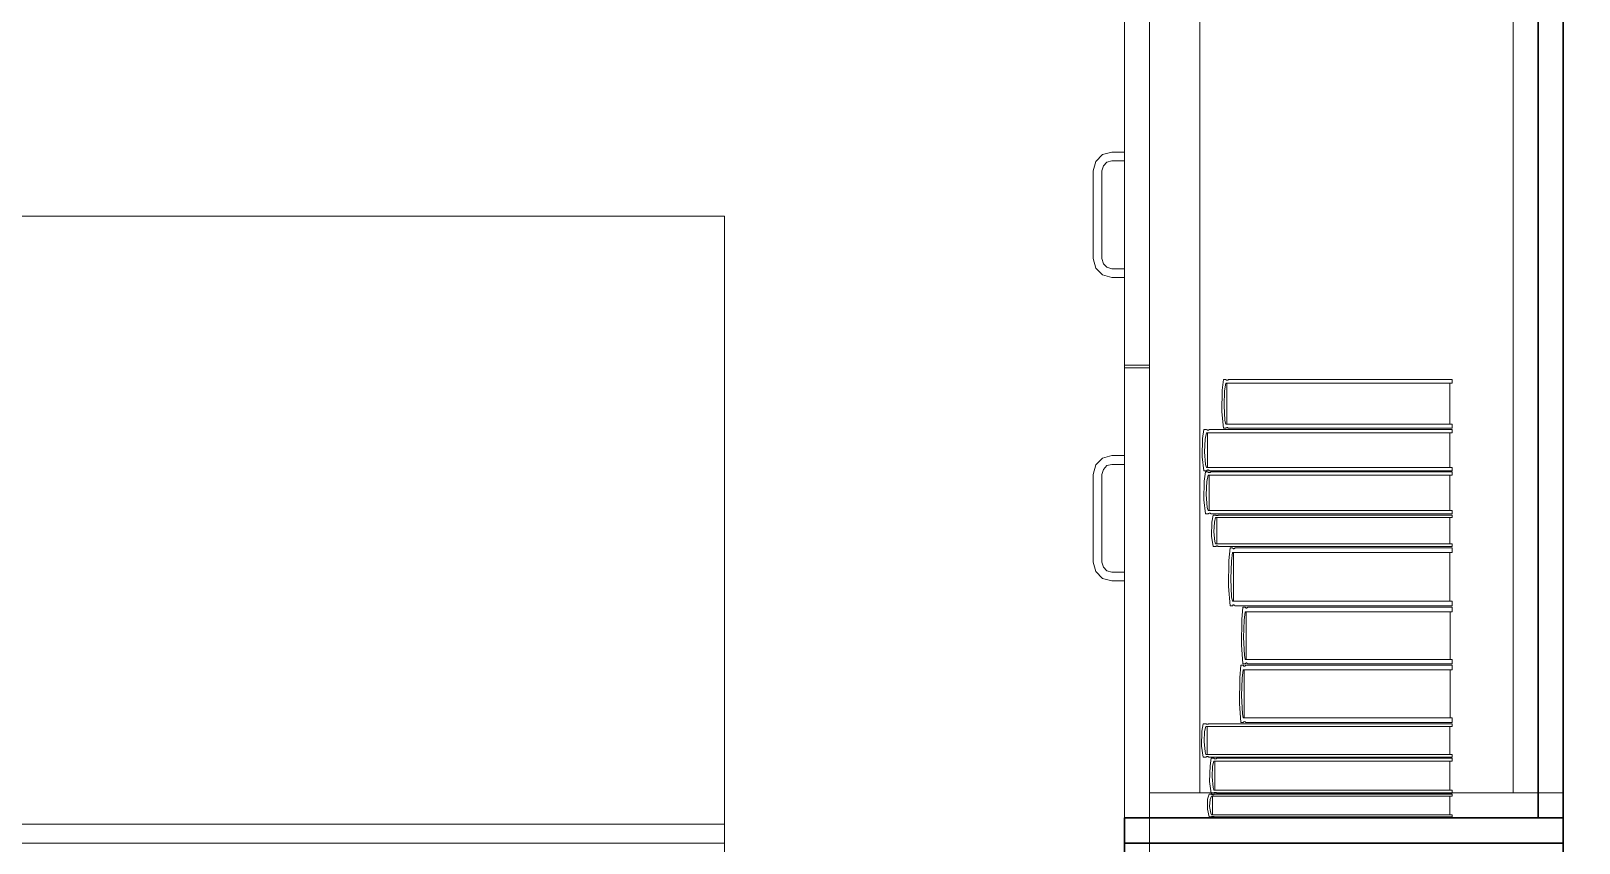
# Model space of a CAD drawing. Header units: inches. Extents: x -19 to 5698, y -728 to 92.
# Drawn here: x 412.223 to 413.458, y 12.412 to 13.06 of the extents above; entities that cross this region are included whole.
import ezdxf

# ---------------------------------------------------------------- set-up
doc = ezdxf.new("R2010")
doc.units = ezdxf.units.IN
doc.header["$MEASUREMENT"] = 0
doc.set_wipeout_variables(frame=1)
doc.linetypes.add('HIDDEN', pattern=[0.375, 0.25, -0.125])
doc.linetypes.add('Wipeout_Contour', pattern=[1, 0, -1])
doc.layers.add('00 conduct tomacorr', color=120, linetype='HIDDEN', lineweight=30)
doc.layers.add('Interior - Mobiliario', color=7, linetype='Continuous')

msp = doc.modelspace()

# ---------------------------------------------------------------- linework, layer by layer
at = {"layer": 'Interior - Mobiliario', "color": 175, "linetype": 'Continuous', "lineweight": 13}
for p, q in [((413.115, 13.8923), (413.115, 12.4323)), ((413.425, 12.4323), (413.425, 13.8923)), ((413.115, 13.8723), (413.115, 12.4523)), ((413.155, 12.4523), (413.155, 13.8723)), ((413.405, 13.8723), (413.405, 12.4523)), ((413.095, 13.1523), (413.095, 12.7933)), ((413.115, 13.1523), (413.115, 12.7933)), ((413.07, 12.9483), (413.0721, 12.9558)), ((413.0721, 12.9558), (413.0775, 12.9613)), ((413.0775, 12.9613), (413.085, 12.9633)), ((413.081, 12.9553), (413.0781, 12.9523)), ((413.085, 12.9563), (413.081, 12.9553)), ((413.085, 12.9633), (413.095, 12.9633)), ((413.095, 12.9563), (413.085, 12.9563)), ((413.095, 12.9633), (413.095, 12.9563)), ((413.07, 12.8783), (413.07, 12.9483)), ((413.0781, 12.9523), (413.077, 12.9483)), ((413.077, 12.9483), (413.077, 12.8783)), ((413.0721, 12.8708), (413.07, 12.8783)), ((413.0775, 12.8654), (413.0721, 12.8708)), ((413.077, 12.8783), (413.0781, 12.8743)), ((413.0781, 12.8743), (413.081, 12.8714)), ((413.081, 12.8714), (413.085, 12.8703)), ((413.085, 12.8703), (413.095, 12.8703)), ((413.095, 12.8703), (413.095, 12.8633)), ((413.085, 12.8633), (413.0775, 12.8654)), ((413.095, 12.8633), (413.085, 12.8633)), ((413.095, 12.7933), (413.115, 12.7933)), ((413.095, 12.7913), (413.115, 12.7913)), ((413.1739, 12.782), (413.1729, 12.7734)), ((413.1758, 12.782), (413.1739, 12.782)), ((413.1759, 12.7818), (413.1758, 12.782)), ((413.1762, 12.7816), (413.1759, 12.7818)), ((413.1764, 12.7814), (413.1762, 12.7816)), ((413.1767, 12.7813), (413.1764, 12.7814)), ((413.177, 12.7813), (413.1767, 12.7813)), ((413.1772, 12.7814), (413.177, 12.7813)), ((413.1775, 12.7815), (413.1772, 12.7814)), ((413.1777, 12.7818), (413.1775, 12.7815)), ((413.1779, 12.782), (413.1777, 12.7818)), ((413.3564, 12.782), (413.1779, 12.782)), ((413.3564, 12.7789), (413.3564, 12.782)), ((413.1729, 12.7734), (413.1726, 12.7561)), ((413.1744, 12.7611), (413.1748, 12.773)), ((413.1748, 12.773), (413.1757, 12.7789)), ((413.1757, 12.7789), (413.3564, 12.7789)), ((413.1766, 12.7789), (413.1766, 12.7462)), ((413.3546, 12.7462), (413.3546, 12.7789)), ((413.1726, 12.7561), (413.1739, 12.7431)), ((413.1751, 12.7492), (413.1744, 12.7611)), ((413.1757, 12.7462), (413.1751, 12.7492)), ((413.3564, 12.7462), (413.1757, 12.7462)), ((413.176, 12.7433), (413.1762, 12.7435)), ((413.1762, 12.7435), (413.1765, 12.7437)), ((413.1765, 12.7437), (413.1767, 12.7437)), ((413.1767, 12.7437), (413.177, 12.7437)), ((413.177, 12.7437), (413.1773, 12.7436)), ((413.1773, 12.7436), (413.1775, 12.7435)), ((413.1775, 12.7435), (413.1778, 12.7432)), ((413.3564, 12.7431), (413.3564, 12.7462)), ((413.1572, 12.7349), (413.1569, 12.7202)), ((413.1583, 12.7421), (413.1572, 12.7349)), ((413.1604, 12.7421), (413.1583, 12.7421)), ((413.1588, 12.7244), (413.1593, 12.7345)), ((413.1593, 12.7345), (413.1603, 12.7395)), ((413.1603, 12.7395), (413.3564, 12.7395)), ((413.1605, 12.742), (413.1604, 12.7421)), ((413.1608, 12.7418), (413.1605, 12.742)), ((413.1611, 12.7416), (413.1608, 12.7418)), ((413.1614, 12.7416), (413.1611, 12.7416)), ((413.1613, 12.7395), (413.1613, 12.7119)), ((413.1616, 12.7415), (413.1614, 12.7416)), ((413.1619, 12.7416), (413.1616, 12.7415)), ((413.1622, 12.7417), (413.1619, 12.7416)), ((413.1625, 12.7419), (413.1622, 12.7417)), ((413.1626, 12.7421), (413.1625, 12.7419)), ((413.3564, 12.7421), (413.1626, 12.7421)), ((413.1739, 12.7431), (413.1758, 12.7431)), ((413.1758, 12.7431), (413.176, 12.7433)), ((413.1778, 12.7432), (413.1779, 12.7431)), ((413.1779, 12.7431), (413.3564, 12.7431)), ((413.3544, 12.7119), (413.3544, 12.7395)), ((413.3564, 12.7395), (413.3564, 12.7421)), ((413.0775, 12.7193), (413.0721, 12.7138)), ((413.085, 12.7213), (413.0775, 12.7193)), ((413.095, 12.7213), (413.085, 12.7213)), ((413.095, 12.7143), (413.095, 12.7213)), ((413.1569, 12.7202), (413.1583, 12.7092)), ((413.1597, 12.7143), (413.1588, 12.7244)), ((413.0721, 12.7138), (413.07, 12.7063)), ((413.077, 12.7063), (413.0781, 12.7103)), ((413.0781, 12.7103), (413.081, 12.7133)), ((413.081, 12.7133), (413.085, 12.7143)), ((413.085, 12.7143), (413.095, 12.7143)), ((413.1583, 12.7092), (413.1604, 12.7092)), ((413.1596, 12.7082), (413.1585, 12.7009)), ((413.1617, 12.7082), (413.1596, 12.7082)), ((413.1603, 12.7119), (413.1597, 12.7143)), ((413.3564, 12.7119), (413.1603, 12.7119)), ((413.1604, 12.7092), (413.1606, 12.7094)), ((413.1606, 12.7094), (413.1609, 12.7096)), ((413.1609, 12.7096), (413.1611, 12.7097)), ((413.1611, 12.7097), (413.1614, 12.7098)), ((413.1614, 12.7098), (413.1617, 12.7098)), ((413.1617, 12.7098), (413.162, 12.7097)), ((413.1618, 12.7081), (413.1617, 12.7082)), ((413.1621, 12.7079), (413.1618, 12.7081)), ((413.162, 12.7097), (413.1623, 12.7096)), ((413.1624, 12.7078), (413.1621, 12.7079)), ((413.1623, 12.7096), (413.1625, 12.7094)), ((413.1626, 12.7077), (413.1624, 12.7078)), ((413.1625, 12.7094), (413.1626, 12.7092)), ((413.1626, 12.7092), (413.3564, 12.7092)), ((413.1629, 12.7077), (413.1626, 12.7077)), ((413.1632, 12.7077), (413.1629, 12.7077)), ((413.1635, 12.7079), (413.1632, 12.7077)), ((413.1637, 12.708), (413.1635, 12.7079)), ((413.1639, 12.7082), (413.1637, 12.708)), ((413.3564, 12.7082), (413.1639, 12.7082)), ((413.3564, 12.7092), (413.3564, 12.7119)), ((413.3564, 12.7056), (413.3564, 12.7082)), ((413.07, 12.7063), (413.07, 12.6363)), ((413.077, 12.6363), (413.077, 12.7063)), ((413.1585, 12.7009), (413.1583, 12.686)), ((413.1602, 12.6903), (413.1607, 12.7006)), ((413.1607, 12.7006), (413.1616, 12.7056)), ((413.1616, 12.7056), (413.3564, 12.7056)), ((413.1625, 12.7056), (413.1625, 12.6775)), ((413.3544, 12.6775), (413.3544, 12.7056)), ((413.1583, 12.686), (413.1596, 12.6748)), ((413.161, 12.68), (413.1602, 12.6903)), ((413.1596, 12.6748), (413.1617, 12.6748)), ((413.1616, 12.6775), (413.161, 12.68)), ((413.3564, 12.6775), (413.1616, 12.6775)), ((413.1617, 12.6748), (413.1619, 12.675)), ((413.1619, 12.675), (413.1621, 12.6752)), ((413.1621, 12.6752), (413.1624, 12.6753)), ((413.1624, 12.6753), (413.1627, 12.6754)), ((413.1627, 12.6754), (413.163, 12.6754)), ((413.163, 12.6754), (413.1633, 12.6753)), ((413.1633, 12.6753), (413.1636, 12.6752)), ((413.1636, 12.6752), (413.1638, 12.675)), ((413.1638, 12.675), (413.1639, 12.6748)), ((413.1639, 12.6748), (413.3564, 12.6748)), ((413.1656, 12.6738), (413.1646, 12.6683)), ((413.1677, 12.6738), (413.1656, 12.6738)), ((413.1667, 12.6681), (413.1675, 12.6718)), ((413.1675, 12.6718), (413.3564, 12.6718)), ((413.1678, 12.6737), (413.1677, 12.6738)), ((413.1681, 12.6736), (413.1678, 12.6737)), ((413.1683, 12.6735), (413.1681, 12.6736)), ((413.1686, 12.6734), (413.1683, 12.6735)), ((413.1685, 12.6718), (413.1685, 12.6508)), ((413.1689, 12.6734), (413.1686, 12.6734)), ((413.1691, 12.6735), (413.1689, 12.6734)), ((413.1694, 12.6736), (413.1691, 12.6735)), ((413.1697, 12.6737), (413.1694, 12.6736)), ((413.1698, 12.6738), (413.1697, 12.6737)), ((413.3564, 12.6738), (413.1698, 12.6738)), ((413.3545, 12.6508), (413.3545, 12.6718)), ((413.3564, 12.6748), (413.3564, 12.6775)), ((413.3564, 12.6718), (413.3564, 12.6738)), ((413.1646, 12.6683), (413.1644, 12.6571)), ((413.1644, 12.6571), (413.1656, 12.6488)), ((413.1662, 12.6604), (413.1667, 12.6681)), ((413.167, 12.6527), (413.1662, 12.6604)), ((413.1656, 12.6488), (413.1677, 12.6488)), ((413.1675, 12.6508), (413.167, 12.6527)), ((413.3564, 12.6508), (413.1675, 12.6508)), ((413.1677, 12.6488), (413.1679, 12.6489)), ((413.1679, 12.6489), (413.1681, 12.649)), ((413.1681, 12.649), (413.1684, 12.6491)), ((413.1684, 12.6491), (413.1687, 12.6492)), ((413.1687, 12.6492), (413.1689, 12.6492)), ((413.1689, 12.6492), (413.1692, 12.6491)), ((413.1692, 12.6491), (413.1695, 12.649)), ((413.1695, 12.649), (413.1697, 12.6489)), ((413.1697, 12.6489), (413.1698, 12.6488)), ((413.1698, 12.6488), (413.3564, 12.6488)), ((413.1792, 12.6478), (413.1782, 12.6376)), ((413.1811, 12.6478), (413.1792, 12.6478)), ((413.1812, 12.6476), (413.1811, 12.6478)), ((413.1814, 12.6473), (413.1812, 12.6476)), ((413.1817, 12.6471), (413.1814, 12.6473)), ((413.1819, 12.647), (413.1817, 12.6471)), ((413.1822, 12.647), (413.1819, 12.647)), ((413.1825, 12.6471), (413.1822, 12.647)), ((413.1827, 12.6473), (413.1825, 12.6471)), ((413.1829, 12.6475), (413.1827, 12.6473)), ((413.1831, 12.6478), (413.1829, 12.6475)), ((413.3564, 12.6478), (413.1831, 12.6478)), ((413.3564, 12.6488), (413.3564, 12.6508)), ((413.3564, 12.6441), (413.3564, 12.6478)), ((413.07, 12.6363), (413.0721, 12.6288)), ((413.0781, 12.6323), (413.077, 12.6363)), ((413.1782, 12.6376), (413.178, 12.6169)), ((413.1797, 12.6229), (413.1802, 12.6371)), ((413.1802, 12.6371), (413.181, 12.6441)), ((413.181, 12.6441), (413.3564, 12.6441)), ((413.1819, 12.6441), (413.1819, 12.6052)), ((413.3546, 12.6052), (413.3546, 12.6441)), ((413.0721, 12.6288), (413.0775, 12.6234)), ((413.0775, 12.6234), (413.085, 12.6213)), ((413.081, 12.6294), (413.0781, 12.6323)), ((413.085, 12.6283), (413.081, 12.6294)), ((413.095, 12.6283), (413.085, 12.6283)), ((413.085, 12.6213), (413.095, 12.6213)), ((413.095, 12.6213), (413.095, 12.6283)), ((413.1804, 12.6087), (413.1797, 12.6229)), ((413.178, 12.6169), (413.1792, 12.6015)), ((413.181, 12.6052), (413.1804, 12.6087)), ((413.1792, 12.6015), (413.1811, 12.6015)), ((413.3564, 12.6052), (413.181, 12.6052)), ((413.1811, 12.6015), (413.1813, 12.6017)), ((413.1813, 12.6017), (413.1815, 12.602)), ((413.1815, 12.602), (413.1817, 12.6022)), ((413.1817, 12.6022), (413.182, 12.6022)), ((413.182, 12.6022), (413.1823, 12.6022)), ((413.1823, 12.6022), (413.1825, 12.6021)), ((413.1825, 12.6021), (413.1828, 12.6019)), ((413.1828, 12.6019), (413.183, 12.6016)), ((413.183, 12.6016), (413.1831, 12.6015)), ((413.1831, 12.6015), (413.3564, 12.6015)), ((413.1895, 12.6005), (413.1886, 12.5905)), ((413.1913, 12.6005), (413.1895, 12.6005)), ((413.1904, 12.5901), (413.1911, 12.5968)), ((413.1911, 12.5968), (413.3564, 12.5968)), ((413.1914, 12.6003), (413.1913, 12.6005)), ((413.1916, 12.6), (413.1914, 12.6003)), ((413.1918, 12.5998), (413.1916, 12.6)), ((413.1921, 12.5997), (413.1918, 12.5998)), ((413.192, 12.5968), (413.192, 12.5588)), ((413.1923, 12.5997), (413.1921, 12.5997)), ((413.1925, 12.5998), (413.1923, 12.5997)), ((413.1928, 12.6), (413.1925, 12.5998)), ((413.193, 12.6002), (413.1928, 12.6)), ((413.1931, 12.6005), (413.193, 12.6002)), ((413.3564, 12.6005), (413.1931, 12.6005)), ((413.3547, 12.5588), (413.3547, 12.5968)), ((413.3564, 12.6015), (413.3564, 12.6052)), ((413.3564, 12.5968), (413.3564, 12.6005)), ((413.1886, 12.5905), (413.1883, 12.5703)), ((413.1899, 12.5761), (413.1904, 12.5901)), ((413.1906, 12.5622), (413.1899, 12.5761)), ((413.1883, 12.5703), (413.1895, 12.5552)), ((413.1911, 12.5588), (413.1906, 12.5622)), ((413.3564, 12.5588), (413.1911, 12.5588)), ((413.3564, 12.5552), (413.3564, 12.5588)), ((413.1879, 12.5542), (413.187, 12.5441)), ((413.1897, 12.5542), (413.1879, 12.5542)), ((413.1888, 12.5437), (413.1896, 12.5505)), ((413.1895, 12.5552), (413.1913, 12.5552)), ((413.1896, 12.5505), (413.3564, 12.5505)), ((413.1898, 12.554), (413.1897, 12.5542)), ((413.19, 12.5537), (413.1898, 12.554)), ((413.1903, 12.5535), (413.19, 12.5537)), ((413.1905, 12.5534), (413.1903, 12.5535)), ((413.1904, 12.5505), (413.1904, 12.5121)), ((413.1908, 12.5534), (413.1905, 12.5534)), ((413.191, 12.5535), (413.1908, 12.5534)), ((413.1912, 12.5537), (413.191, 12.5535)), ((413.1915, 12.5539), (413.1912, 12.5537)), ((413.1913, 12.5552), (413.1914, 12.5554)), ((413.1914, 12.5554), (413.1916, 12.5557)), ((413.1916, 12.5542), (413.1915, 12.5539)), ((413.1916, 12.5557), (413.1919, 12.5559)), ((413.3564, 12.5542), (413.1916, 12.5542)), ((413.1919, 12.5559), (413.1921, 12.5559)), ((413.1921, 12.5559), (413.1924, 12.5559)), ((413.1924, 12.5559), (413.1926, 12.5558)), ((413.1926, 12.5558), (413.1928, 12.5556)), ((413.1928, 12.5556), (413.193, 12.5554)), ((413.193, 12.5554), (413.1931, 12.5552)), ((413.1931, 12.5552), (413.3564, 12.5552)), ((413.3547, 12.5121), (413.3547, 12.5505)), ((413.3564, 12.5505), (413.3564, 12.5542)), ((413.187, 12.5441), (413.1868, 12.5237)), ((413.1884, 12.5296), (413.1888, 12.5437)), ((413.1868, 12.5237), (413.1879, 12.5085)), ((413.1891, 12.5156), (413.1884, 12.5296)), ((413.1896, 12.5121), (413.1891, 12.5156)), ((413.3564, 12.5121), (413.1896, 12.5121)), ((413.1899, 12.5087), (413.1901, 12.509)), ((413.1901, 12.509), (413.1903, 12.5091)), ((413.1903, 12.5091), (413.1906, 12.5092)), ((413.1906, 12.5092), (413.1908, 12.5092)), ((413.1908, 12.5092), (413.1911, 12.5091)), ((413.1911, 12.5091), (413.1913, 12.5089)), ((413.1913, 12.5089), (413.1915, 12.5086)), ((413.3564, 12.5085), (413.3564, 12.5121)), ((413.1567, 12.5016), (413.1565, 12.4897)), ((413.1578, 12.5075), (413.1567, 12.5016)), ((413.16, 12.5075), (413.1578, 12.5075)), ((413.1584, 12.4932), (413.1589, 12.5013)), ((413.1589, 12.5013), (413.1598, 12.5053)), ((413.1598, 12.5053), (413.3564, 12.5053)), ((413.1601, 12.5073), (413.16, 12.5075)), ((413.1603, 12.5072), (413.1601, 12.5073)), ((413.1606, 12.5071), (413.1603, 12.5072)), ((413.1609, 12.507), (413.1606, 12.5071)), ((413.1608, 12.5053), (413.1608, 12.483)), ((413.1612, 12.507), (413.1609, 12.507)), ((413.1615, 12.5071), (413.1612, 12.507)), ((413.1618, 12.5072), (413.1615, 12.5071)), ((413.162, 12.5073), (413.1618, 12.5072)), ((413.1622, 12.5075), (413.162, 12.5073)), ((413.3564, 12.5075), (413.1622, 12.5075)), ((413.1879, 12.5085), (413.1897, 12.5085)), ((413.1897, 12.5085), (413.1899, 12.5087)), ((413.1915, 12.5086), (413.1916, 12.5085)), ((413.1916, 12.5085), (413.3564, 12.5085)), ((413.3544, 12.483), (413.3544, 12.5053)), ((413.3564, 12.5053), (413.3564, 12.5075)), ((413.1565, 12.4897), (413.1578, 12.4809)), ((413.1592, 12.485), (413.1584, 12.4932)), ((413.1598, 12.483), (413.1592, 12.485)), ((413.1578, 12.4809), (413.16, 12.4809)), ((413.3564, 12.483), (413.1598, 12.483)), ((413.16, 12.4809), (413.1601, 12.481)), ((413.1601, 12.481), (413.1604, 12.4812)), ((413.1604, 12.4812), (413.1607, 12.4813)), ((413.1607, 12.4813), (413.161, 12.4813)), ((413.161, 12.4813), (413.1613, 12.4813)), ((413.1613, 12.4813), (413.1615, 12.4813)), ((413.1615, 12.4813), (413.1618, 12.4811)), ((413.1618, 12.4811), (413.1621, 12.481)), ((413.1621, 12.481), (413.1622, 12.4809)), ((413.1622, 12.4809), (413.3564, 12.4809)), ((413.1632, 12.4738), (413.1629, 12.4614)), ((413.1642, 12.4799), (413.1632, 12.4738)), ((413.1663, 12.4799), (413.1642, 12.4799)), ((413.1648, 12.465), (413.1653, 12.4735)), ((413.1653, 12.4735), (413.1662, 12.4777)), ((413.1662, 12.4777), (413.3564, 12.4777)), ((413.1664, 12.4798), (413.1663, 12.4799)), ((413.1667, 12.4796), (413.1664, 12.4798)), ((413.1669, 12.4795), (413.1667, 12.4796)), ((413.1672, 12.4794), (413.1669, 12.4795)), ((413.1671, 12.4777), (413.1671, 12.4544)), ((413.1675, 12.4794), (413.1672, 12.4794)), ((413.1678, 12.4795), (413.1675, 12.4794)), ((413.168, 12.4796), (413.1678, 12.4795)), ((413.1683, 12.4797), (413.168, 12.4796)), ((413.1684, 12.4799), (413.1683, 12.4797)), ((413.3564, 12.4799), (413.1684, 12.4799)), ((413.3545, 12.4544), (413.3545, 12.4777)), ((413.3564, 12.4809), (413.3564, 12.483)), ((413.3564, 12.4777), (413.3564, 12.4799)), ((413.1629, 12.4614), (413.1642, 12.4522)), ((413.1656, 12.4565), (413.1648, 12.465)), ((413.115, 12.4523), (413.155, 12.4523)), ((413.155, 12.4523), (413.405, 12.4523)), ((413.1613, 12.4473), (413.1611, 12.4393)), ((413.1624, 12.4512), (413.1613, 12.4473)), ((413.1645, 12.4512), (413.1624, 12.4512)), ((413.1634, 12.4471), (413.1643, 12.4498)), ((413.1642, 12.4522), (413.1663, 12.4522)), ((413.1643, 12.4498), (413.3564, 12.4498)), ((413.1646, 12.4511), (413.1645, 12.4512)), ((413.1649, 12.451), (413.1646, 12.4511)), ((413.1651, 12.451), (413.1649, 12.451)), ((413.1654, 12.4509), (413.1651, 12.451)), ((413.1657, 12.4509), (413.1654, 12.4509)), ((413.1662, 12.4544), (413.1656, 12.4565)), ((413.166, 12.4509), (413.1657, 12.4509)), ((413.1662, 12.451), (413.166, 12.4509)), ((413.3564, 12.4544), (413.1662, 12.4544)), ((413.1665, 12.4511), (413.1662, 12.451)), ((413.1663, 12.4522), (413.1665, 12.4524)), ((413.1665, 12.4524), (413.1667, 12.4525)), ((413.1666, 12.4512), (413.1665, 12.4511)), ((413.3564, 12.4512), (413.1666, 12.4512)), ((413.1667, 12.4525), (413.167, 12.4526)), ((413.167, 12.4526), (413.1673, 12.4527)), ((413.1673, 12.4527), (413.1676, 12.4527)), ((413.1676, 12.4527), (413.1678, 12.4526)), ((413.1678, 12.4526), (413.1681, 12.4525)), ((413.1681, 12.4525), (413.1683, 12.4523)), ((413.1683, 12.4523), (413.1684, 12.4522)), ((413.1684, 12.4522), (413.3564, 12.4522)), ((413.3564, 12.4522), (413.3564, 12.4544)), ((413.3564, 12.4498), (413.3564, 12.4512)), ((413.1629, 12.4416), (413.1634, 12.4471)), ((412.776, 12.4273), (411.491, 12.4273)), ((412.776, 12.3973), (412.776, 12.4273)), ((413.115, 12.4323), (413.425, 12.4323))]:
    msp.add_line(p, q, dxfattribs=at)
at = {"layer": 'Interior - Mobiliario', "color": 175, "linetype": 'Continuous', "lineweight": 13, "flags": 128}
for points in [[(411.476, 12.4123), (411.476, 13.9123), (412.076, 13.9123), (412.076, 12.9123), (412.776, 12.9123), (412.776, 12.4123)], [(411.476, 12.4123), (411.476, 10.9123), (412.076, 10.9123), (412.076, 11.9123), (412.776, 11.9123), (412.776, 12.4123)]]:
    msp.add_lwpolyline(points, close=True, dxfattribs=at)

# ---------------------------------------------------------------- next in the draw order: wipeouts: each hides what was drawn before it
at = {"color": 254, "linetype": 'Wipeout_Contour', "lineweight": 0, "ltscale": 13038.791046}
msp.add_wipeout([(413.425, 13.8923), (413.425, 12.4323), (413.445, 12.4323), (413.445, 13.8923)], dxfattribs=at).dxf.layer = 'Interior - Mobiliario'

# ---------------------------------------------------------------- next in the draw order: linework, layer by layer
at = {"layer": 'Interior - Mobiliario', "color": 175, "linetype": 'Continuous', "lineweight": 30}
for p, q in [((413.425, 12.4323), (413.425, 13.8923)), ((413.445, 12.4323), (413.445, 13.8923)), ((413.425, 12.4323), (413.445, 12.4323))]:
    msp.add_line(p, q, dxfattribs=at)
at = {"layer": 'Interior - Mobiliario', "color": 175, "linetype": 'Continuous', "lineweight": 13}
for p, q in [((413.425, 13.8923), (413.425, 12.4323)), ((413.445, 12.4323), (413.445, 13.8923)), ((413.445, 12.4523), (413.445, 13.8723)), ((413.405, 12.4523), (413.445, 12.4523)), ((413.425, 12.4323), (413.445, 12.4323))]:
    msp.add_line(p, q, dxfattribs=at)

# ---------------------------------------------------------------- next in the draw order: wipeouts: each hides what was drawn before it
at = {"color": 254, "linetype": 'Wipeout_Contour', "lineweight": 0, "ltscale": 13038.119109}
msp.add_wipeout([(413.095, 12.4323), (413.095, 12.4123), (413.445, 12.4123), (413.445, 12.4323)], dxfattribs=at).dxf.layer = 'Interior - Mobiliario'

# ---------------------------------------------------------------- next in the draw order: linework, layer by layer
at = {"layer": '00 conduct tomacorr'}
msp.add_arc((415.1527, 13.2687, 0.0002), 3.4836, 194.2309, 272.7392, dxfattribs=at)
at = {"layer": 'Interior - Mobiliario', "color": 175, "linetype": 'Continuous', "lineweight": 13}
for p, q in [((413.095, 12.4123), (413.095, 13.9123)), ((413.445, 13.9123), (413.445, 12.4123)), ((413.095, 13.8923), (413.095, 12.4323)), ((413.095, 13.8923), (413.095, 12.4323)), ((413.115, 13.8923), (413.115, 12.4323)), ((413.115, 13.8923), (413.115, 12.4323)), ((413.425, 12.4323), (413.425, 13.8923)), ((413.425, 12.4323), (413.425, 13.8923)), ((413.425, 12.4323), (413.425, 13.8923)), ((413.445, 12.4323), (413.445, 13.8923)), ((413.095, 12.4323), (413.095, 12.7913)), ((413.115, 12.4323), (413.115, 12.7913)), ((413.115, 12.4523), (413.115, 12.4123)), ((413.1653, 12.4498), (413.1653, 12.4348)), ((413.3545, 12.4348), (413.3545, 12.4498)), ((413.445, 12.4123), (413.445, 12.4523)), ((413.1611, 12.4393), (413.1624, 12.4333)), ((413.1638, 12.4361), (413.1629, 12.4416)), ((413.1643, 12.4348), (413.1638, 12.4361)), ((413.3564, 12.4348), (413.1643, 12.4348)), ((413.3564, 12.4333), (413.3564, 12.4348)), ((413.445, 12.4323), (413.095, 12.4323)), ((413.095, 12.4323), (413.095, 12.4123)), ((413.095, 12.4323), (413.445, 12.4323)), ((413.095, 12.4323), (413.425, 12.4323)), ((413.095, 12.4323), (413.115, 12.4323)), ((413.115, 12.4323), (413.425, 12.4323)), ((413.115, 12.4323), (413.425, 12.4323)), ((413.1624, 12.4333), (413.1645, 12.4333)), ((413.1645, 12.4333), (413.1647, 12.4334)), ((413.1647, 12.4334), (413.1649, 12.4335)), ((413.1649, 12.4335), (413.1652, 12.4336)), ((413.1652, 12.4336), (413.1655, 12.4336)), ((413.1655, 12.4336), (413.1657, 12.4336)), ((413.1657, 12.4336), (413.166, 12.4336)), ((413.166, 12.4336), (413.1663, 12.4335)), ((413.1663, 12.4335), (413.1665, 12.4334)), ((413.1665, 12.4334), (413.1666, 12.4333)), ((413.1666, 12.4333), (413.3564, 12.4333)), ((413.445, 12.4123), (413.445, 12.4323)), ((413.095, 12.4123), (413.445, 12.4123)), ((413.445, 12.4123), (413.095, 12.4123)), ((413.095, 12.3923), (413.095, 12.4123)), ((413.095, 12.4123), (413.445, 12.4123)), ((413.095, 12.4123), (413.095, 10.9123)), ((413.445, 12.4123), (413.095, 12.4123)), ((413.115, 12.4123), (413.445, 12.4123)), ((413.115, 12.3723), (413.115, 12.4123)), ((413.115, 12.4123), (413.445, 12.4123)), ((413.445, 12.4123), (413.445, 12.3923)), ((413.445, 12.4123), (413.445, 12.3723)), ((413.445, 10.9123), (413.445, 12.4123))]:
    msp.add_line(p, q, dxfattribs=at)
at = {"layer": 'Interior - Mobiliario', "color": 175, "linetype": 'Continuous', "lineweight": 30}
for p, q in [((413.095, 12.4323), (413.445, 12.4323)), ((413.095, 12.4123), (413.095, 12.4323)), ((413.445, 12.4123), (413.445, 12.4323)), ((413.095, 12.4123), (413.445, 12.4123)), ((413.095, 12.4123), (413.445, 12.4123)), ((413.095, 12.4123), (413.095, 12.3923)), ((413.445, 12.4123), (413.445, 12.3923))]:
    msp.add_line(p, q, dxfattribs=at)

doc.saveas('drawing.dxf')
